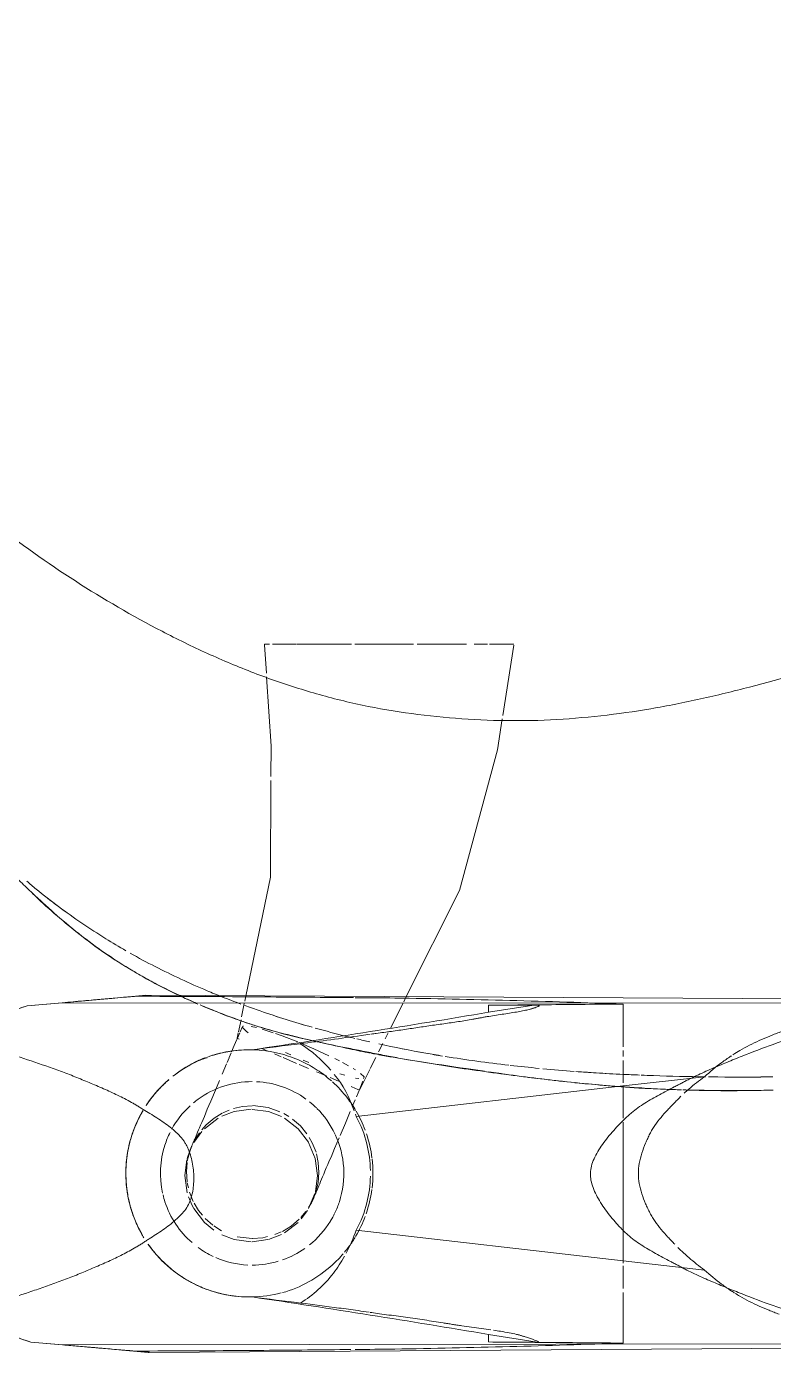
# Model space of a CAD drawing. Header units: inches. Extents: x -326 to 986, y -79 to 1436.
# Drawn here: x -26.35 to -19.02, y 30.99 to 44 of the extents above; entities that cross this region are included whole.
import ezdxf

# ---------------------------------------------------------------- set-up
doc = ezdxf.new("R2010")
doc.units = ezdxf.units.IN
doc.header["$LTSCALE"] = 48
doc.header["$MEASUREMENT"] = 0
doc.layers.add('I-FURN', color=47, linetype='Continuous', lineweight=9)

# ---------------------------------------------------------------- blocks, each defined once
blk = doc.blocks.new('Allsteel Seating 19 Work Chair - Allsteel Seating 19 Work Chair-V30-Level XX  POWER _ SIGNAL NEW')
at = {"layer": 'I-FURN'}
for p, q in [((-12.905, 3.702), (-12.932, 3.388)), ((-9.576, 3.392), (-9.606, 3.738)), ((-12.932, 3.388), (-12.921, -4.203)), ((-9.576, 3.392), (-9.581, -4.21)), ((-13.007, 2.542), (-12.963, -3.973)), ((-9.54, -4), (-9.501, 2.576)), ((-11.544, 2.13), (-11.591, 2.106)), ((-11.479, 2.156), (-11.541, 2.131)), ((-11.433, 2.147), (-11.527, 2.11)), ((-11.271, 2.19), (-11.44, 2.168)), ((-11.342, 2.168), (-11.392, 2.156)), ((-11.233, 2.176), (-11.334, 2.17)), ((-11.117, 2.171), (-11.271, 2.19)), ((-11.143, 2.169), (-11.233, 2.176)), ((-11.018, 2.139), (-11.103, 2.168)), ((-10.956, 2.112), (-10.948, 2.109)), ((-10.948, 2.109), (-10.937, 2.104)), ((-10.839, 2.025), (-10.946, 2.103)), ((-10.851, 2.048), (-10.937, 2.102)), ((-11.692, 1.993), (-11.759, 1.917)), ((-10.709, 1.865), (-10.812, 2)), ((-10.777, 2.037), (-10.75, 2.025)), ((-11.854, 1.828), (-11.899, 1.708)), ((-11.765, 1.908), (-11.813, 1.832)), ((-10.433, 1.891), (-10.339, 1.851)), ((-10.278, 1.825), (-10.177, 1.783)), ((-11.899, 1.708), (-11.921, 1.54)), ((-10.631, 1.757), (-10.656, 1.818)), ((-10.164, 1.777), (-10.117, 1.757)), ((-10.114, 1.756), (-10.069, 1.737)), ((-11.872, 1.677), (-11.889, 1.531)), ((-9.934, 1.657), (-9.925, 1.678)), ((-9.925, 1.678), (-9.934, 1.657)), ((-9.925, 1.678), (-9.872, 1.667)), ((-9.87, 1.569), (-9.854, 1.59)), ((-9.863, 1.665), (-9.743, 1.64)), ((-9.863, 1.65), (-9.809, 1.627)), ((-9.854, 1.59), (-9.82, 1.625)), ((-9.82, 1.625), (-9.802, 1.619)), ((-9.714, 1.634), (-9.585, 1.608)), ((-9.562, 1.603), (-9.511, 1.592)), ((-9.511, 1.592), (-8.344, 1.352)), ((-11.921, 1.531), (-11.9, 1.376)), ((-10.644, 1.372), (-10.622, 1.531)), ((-9.808, 1.541), (-9.82, 1.489)), ((-11.899, 1.372), (-11.85, 1.244)), ((-11.85, 1.308), (-11.825, 1.246)), ((-10.693, 1.244), (-10.644, 1.372)), ((-10.108, 1.246), (-10.079, 1.313)), ((-10.079, 1.313), (-10.108, 1.246)), ((-10.052, 1.378), (-10.03, 1.429)), ((-10.03, 1.429), (-10.052, 1.378)), ((-9.878, 1.302), (-9.902, 1.236)), ((-8.344, 1.352), (-7.396, 1.347)), ((-11.834, 1.215), (-11.731, 1.08)), ((-11.82, 1.233), (-11.768, 1.149)), ((-10.812, 1.08), (-10.709, 1.215)), ((-10.692, 1.172), (-10.662, 1.22)), ((-10.172, 1.095), (-10.115, 1.228)), ((-10.115, 1.228), (-10.172, 1.095)), ((-10.087, 1.152), (-10.063, 1.205)), ((-9.902, 1.236), (-9.961, 1.083)), ((-11.767, 1.147), (-11.701, 1.069)), ((-11.697, 1.049), (-11.613, 0.987)), ((-11.683, 1.054), (-11.625, 1.003)), ((-10.945, 0.978), (-10.812, 1.08)), ((-10.221, 0.977), (-10.182, 1.07)), ((-10.182, 1.07), (-10.221, 0.977)), ((-11.596, 0.977), (-11.449, 0.915)), ((-11.585, 0.978), (-11.539, 0.949)), ((-11.539, 0.949), (-11.493, 0.928)), ((-11.492, 0.928), (-11.493, 0.928)), ((-11.492, 0.927), (-11.491, 0.927)), ((-11.491, 0.927), (-11.49, 0.927)), ((-11.491, 0.927), (-11.491, 0.927)), ((-11.49, 0.927), (-11.49, 0.926)), ((-11.49, 0.927), (-11.49, 0.927)), ((-11.49, 0.927), (-11.49, 0.927)), ((-11.49, 0.926), (-11.489, 0.926)), ((-11.489, 0.926), (-11.489, 0.926)), ((-10.162, 0.973), (-10.139, 1.03)), ((-11.439, 0.908), (-11.344, 0.884)), ((-11.331, 0.859), (-11.308, 0.85)), ((-11.308, 0.85), (-11.284, 0.839)), ((-10.298, 0.797), (-10.275, 0.851)), ((-10.275, 0.851), (-10.298, 0.797)), ((-10.275, 0.851), (-10.255, 0.898)), ((-10.255, 0.898), (-10.275, 0.851)), ((-10.879, 0.668), (-10.757, 0.616)), ((-10.346, 0.684), (-10.311, 0.766)), ((-10.311, 0.766), (-10.346, 0.684)), ((-10.288, 0.622), (-10.274, 0.669)), ((-10.124, 0.719), (-10.147, 0.673)), ((-10.757, 0.616), (-10.643, 0.568)), ((-10.588, 0.545), (-10.53, 0.521)), ((-10.417, 0.516), (-10.399, 0.559)), ((-10.399, 0.559), (-10.417, 0.516)), ((-10.221, 0.539), (-10.234, 0.517)), ((-10.162, 0.645), (-10.194, 0.585)), ((-12.107, -2.109), (-11.808, 0.509)), ((-10.692, 0.509), (-10.393, -2.109)), ((-10.433, 0.478), (-10.424, 0.499)), ((-10.424, 0.499), (-10.433, 0.478)), ((-10.433, 0.478), (-10.23, 0.377)), ((-10.424, 0.499), (-10.417, 0.516)), ((-10.417, 0.516), (-10.424, 0.499)), ((-10.321, 0.484), (-10.316, 0.516)), ((-10.304, 0.431), (-10.321, 0.438)), ((-10.269, 0.466), (-10.304, 0.431)), ((-10.223, 0.373), (-10.112, 0.317)), ((-10.058, 0.29), (-9.976, 0.249)), ((-9.932, 0.227), (-9.872, 0.196)), ((-9.828, 0.174), (-9.578, 0.049)), ((-9.567, 0.043), (-9.523, 0.021)), ((-12.904, -0.79), (-12.905, -1.265)), ((-12.83, -0.79), (-12.905, -1.265)), ((-12.83, -0.79), (-12.904, -0.79)), ((-9.601, -0.79), (-9.67, -0.79)), ((-9.6, -1.235), (-9.67, -0.79)), ((-9.6, -1.235), (-9.601, -0.79)), ((-6.758, -0.929), (-6.069, -1.037)), ((-12.915, -2.109), (-12.418, -2.109)), ((-12.38, -2.109), (-12.157, -2.109)), ((-12.198, -2.908), (-12.107, -2.109)), ((-12.13, -2.109), (-10.747, -2.109)), ((-10.708, -2.109), (-10.389, -2.109)), ((-10.393, -2.109), (-10.302, -2.908)), ((-10.361, -2.109), (-10.142, -2.109)), ((-10.104, -2.109), (-10.044, -2.109)), ((-10.008, -2.109), (-9.589, -2.109))]:
    blk.add_line(p, q, dxfattribs=at)
at = {"layer": 'I-FURN', "flags": 128}
for points in [[(-12.905, 3.702), (-12.949, 3.199), (-12.993, 2.696)], [(-9.513, 2.676), (-9.56, 3.207), (-9.606, 3.738)], [(-11.596, 2.103), (-11.731, 2), (-11.808, 1.906)], [(-11.544, 2.099), (-11.614, 2.058), (-11.661, 2.019)], [(-10.986, 2.125), (-11.034, 2.143), (-11.132, 2.168)], [(-11.018, 2.139), (-11.018, 2.138), (-11.017, 2.138), (-11.016, 2.138), (-11.016, 2.138), (-11.015, 2.137), (-11.015, 2.137), (-11.014, 2.137), (-11.014, 2.137), (-11.013, 2.136), (-11.013, 2.136), (-11.012, 2.136), (-11.011, 2.136), (-11.011, 2.136), (-11.01, 2.135), (-11.01, 2.135), (-11.009, 2.135), (-11.009, 2.135), (-11.008, 2.134), (-11.007, 2.134), (-11.007, 2.134), (-11.006, 2.134), (-11.006, 2.133), (-11.005, 2.133), (-11.005, 2.133), (-11.004, 2.133), (-11.004, 2.132), (-11.003, 2.132)], [(-11.003, 2.132), (-11.002, 2.132), (-11.002, 2.132)], [(-11.002, 2.132), (-11.001, 2.131), (-11.001, 2.131), (-11, 2.131), (-11, 2.131), (-10.999, 2.131), (-10.998, 2.13)], [(-10.998, 2.13), (-10.998, 2.13), (-10.997, 2.13), (-10.997, 2.13), (-10.996, 2.129), (-10.996, 2.129), (-10.995, 2.129), (-10.995, 2.129)], [(-10.995, 2.129), (-10.994, 2.128), (-10.993, 2.128), (-10.993, 2.128), (-10.992, 2.128), (-10.992, 2.127)], [(-10.992, 2.127), (-10.991, 2.127), (-10.991, 2.127), (-10.99, 2.127), (-10.989, 2.126), (-10.989, 2.126), (-10.988, 2.126), (-10.988, 2.126), (-10.987, 2.126)], [(-10.987, 2.126), (-10.987, 2.125), (-10.986, 2.125), (-10.986, 2.125), (-10.985, 2.125), (-10.985, 2.124), (-10.984, 2.124), (-10.984, 2.124), (-10.983, 2.124), (-10.983, 2.124), (-10.983, 2.124), (-10.983, 2.124)], [(-10.983, 2.124), (-10.983, 2.124), (-10.983, 2.124), (-10.983, 2.124), (-10.984, 2.124), (-10.984, 2.124), (-10.985, 2.125), (-10.986, 2.125), (-10.986, 2.125), (-10.986, 2.125), (-10.986, 2.125), (-10.985, 2.125), (-10.984, 2.124), (-10.982, 2.123), (-10.979, 2.122), (-10.975, 2.12), (-10.97, 2.118)], [(-10.97, 2.118), (-10.964, 2.116), (-10.956, 2.112)], [(-10.937, 2.104), (-10.926, 2.1), (-10.913, 2.094), (-10.898, 2.088), (-10.882, 2.081), (-10.865, 2.074), (-10.845, 2.066), (-10.824, 2.057), (-10.802, 2.047), (-10.777, 2.037)], [(-10.661, 1.826), (-10.709, 1.905), (-10.774, 1.982), (-10.823, 2.024)], [(-10.75, 2.025), (-10.722, 2.013), (-10.691, 2), (-10.657, 1.986), (-10.621, 1.971), (-10.583, 1.955)], [(-10.583, 1.955), (-10.543, 1.938), (-10.433, 1.891)], [(-10.621, 1.54), (-10.644, 1.708), (-10.689, 1.828)], [(-10.587, 1.531), (-10.594, 1.626), (-10.615, 1.714)], [(-10.058, 1.732), (-9.995, 1.706), (-9.872, 1.653)], [(-11.89, 1.526), (-11.882, 1.426), (-11.871, 1.379)], [(-10.647, 1.26), (-10.604, 1.375), (-10.586, 1.525)], [(-9.836, 1.432), (-9.854, 1.374), (-9.87, 1.326)], [(-7.357, 1.346), (-7.06, 1.345), (-6.379, 1.389)], [(-6.344, 1.391), (-6.066, 1.409), (-6.059, 1.409)], [(-10.861, 0.994), (-10.784, 1.058), (-10.717, 1.134)], [(-9.967, 1.07), (-10.027, 0.927), (-10.096, 0.777)], [(-11.525, 0.941), (-11.524, 0.941), (-11.524, 0.941), (-11.523, 0.941), (-11.522, 0.94), (-11.522, 0.94), (-11.521, 0.94), (-11.521, 0.94), (-11.52, 0.939), (-11.52, 0.939), (-11.519, 0.939), (-11.519, 0.939), (-11.518, 0.939), (-11.517, 0.938), (-11.517, 0.938), (-11.516, 0.938), (-11.516, 0.938), (-11.515, 0.937), (-11.515, 0.937), (-11.514, 0.937), (-11.513, 0.937), (-11.513, 0.936), (-11.512, 0.936)], [(-11.512, 0.936), (-11.512, 0.936), (-11.511, 0.936), (-11.511, 0.935), (-11.51, 0.935), (-11.51, 0.935), (-11.509, 0.935), (-11.508, 0.934), (-11.508, 0.934), (-11.507, 0.934), (-11.507, 0.934), (-11.506, 0.934), (-11.506, 0.933), (-11.505, 0.933), (-11.505, 0.933), (-11.504, 0.933), (-11.503, 0.932), (-11.503, 0.932), (-11.502, 0.932), (-11.502, 0.932), (-11.501, 0.931), (-11.501, 0.931)], [(-11.501, 0.931), (-11.5, 0.931), (-11.499, 0.931), (-11.499, 0.93), (-11.498, 0.93), (-11.498, 0.93)], [(-11.498, 0.93), (-11.497, 0.93), (-11.497, 0.929), (-11.496, 0.929), (-11.496, 0.929), (-11.495, 0.929), (-11.494, 0.929), (-11.494, 0.928), (-11.493, 0.928), (-11.493, 0.928), (-11.492, 0.928), (-11.492, 0.927)], [(-11.493, 0.928), (-11.493, 0.928), (-11.493, 0.928), (-11.492, 0.927), (-11.49, 0.927), (-11.488, 0.926), (-11.485, 0.925), (-11.481, 0.923), (-11.476, 0.921)], [(-11.489, 0.926), (-11.49, 0.927), (-11.49, 0.927), (-11.49, 0.927), (-11.491, 0.927), (-11.492, 0.927), (-11.492, 0.928)], [(-11.476, 0.921), (-11.47, 0.918), (-11.463, 0.915)], [(-11.463, 0.915), (-11.454, 0.912), (-11.444, 0.907)], [(-11.431, 0.91), (-11.271, 0.89), (-11.103, 0.912), (-10.946, 0.977)], [(-11.043, 0.904), (-10.949, 0.942), (-10.898, 0.972)], [(-11.444, 0.907), (-11.433, 0.902), (-11.42, 0.897), (-11.405, 0.891)], [(-11.405, 0.891), (-11.389, 0.884), (-11.371, 0.876), (-11.352, 0.868), (-11.331, 0.859)], [(-11.344, 0.884), (-11.243, 0.875), (-11.142, 0.882), (-11.06, 0.9)], [(-11.284, 0.839), (-11.257, 0.828), (-11.228, 0.816), (-11.197, 0.803), (-11.164, 0.789), (-11.128, 0.774), (-11.09, 0.757)], [(-11.09, 0.757), (-11.05, 0.74), (-11.007, 0.722), (-10.901, 0.677)], [(-10.5, 0.508), (-10.42, 0.474), (-10.346, 0.443)], [(-9.523, 0.021), (-8.477, -0.504), (-7.094, -0.876), (-6.792, -0.923)]]:
    blk.add_lwpolyline(points, dxfattribs=at)
at = {"layer": 'I-FURN'}
for start, end in [(108, 139.0242), (103.5978, 108), (72, 102.3774), (63.476, 72), (42.6283, 61.2537), (36.1431, 39.6831), (144, 154.854), (0, 36), (156.6078, 177.2686), (180, 196.5699), (324.1155, 357.3482), (199.4325, 214.9565), (218.6924, 238.6108), (315.4524, 321.3076), (295.4183, 315.0331), (238.8761, 244.11), (244.5817, 252), (252, 295.0594)]:
    blk.add_arc((-11.25, 1.531), 0.9, start, end, dxfattribs=at)
for centre, start_param, end_param in [((58.691, -6.211), 3.023036, 3.030322), ((-81.191, -6.211), 0.11131, 0.118557)]:
    blk.add_ellipse(centre, major_axis=(71.656, 0), ratio=0.913545, start_param=start_param, end_param=end_param, dxfattribs=at)
for points, knots in [([(-9.54, 2.171), (-9.496, 2.265), (-9.427, 2.407), (-9.326, 2.594), (-9.217, 2.784), (-9.07, 3.012), (-8.876, 3.266), (-8.703, 3.468), (-8.558, 3.626), (-8.448, 3.745), (-8.334, 3.861), (-8.176, 4.01), (-7.97, 4.187), (-7.756, 4.355), (-7.582, 4.486), (-7.407, 4.615), (-7.183, 4.771), (-6.907, 4.945), (-6.624, 5.109), (-6.415, 5.224), (-6.301, 5.285), (-6.282, 5.295)], [-0.3818207, -0.3818207, -0.3818207, -0.3818207, -0.3676471, -0.3602941, -0.3529412, -0.3382353, -0.3235294, -0.3088235, -0.3014706, -0.2941176, -0.2867647, -0.2794118, -0.2647059, -0.25, -0.2426471, -0.2352941, -0.2205882, -0.2058824, -0.1911765, -0.1764706, -0.1736453, -0.1736453, -0.1736453, -0.1736453]), ([(3.733, 5.303), (3.905, 5.148), (4.305, 4.754), (4.884, 4.075), (5.454, 3.27), (5.865, 2.563), (6.154, 1.973), (6.345, 1.519), (6.506, 1.05), (6.681, 0.413), (6.802, -0.403), (6.821, -1.232), (6.766, -1.891), (6.696, -2.384), (6.6, -2.87), (6.482, -3.352), (6.35, -3.83), (6.151, -4.462), (5.862, -5.241), (5.513, -5.996), (5.241, -6.51), (5.075, -6.798), (4.945, -7.01), (4.809, -7.218), (4.622, -7.492), (4.422, -7.755), (4.203, -8.004), (3.974, -8.246), (3.549, -8.64), (2.866, -9.119), (1.658, -9.683), (0.332, -9.917), (-0.995, -9.8), (-1.961, -9.542), (-2.866, -9.119), (-3.548, -8.641), (-3.973, -8.246), (-4.202, -8.005), (-4.421, -7.756), (-4.622, -7.492), (-4.81, -7.217), (-4.991, -6.939), (-5.203, -6.581), (-5.515, -5.993), (-6.002, -4.936), (-6.364, -3.836), (-6.6, -2.869), (-6.697, -2.383), (-6.766, -1.891), (-6.821, -1.232), (-6.802, -0.402), (-6.68, 0.415), (-6.507, 1.049), (-6.346, 1.515), (-6.154, 1.972), (-5.864, 2.566), (-5.452, 3.273), (-4.882, 4.078), (-4.304, 4.753), (-3.907, 5.147), (-3.737, 5.301)], [-0.9477422, -0.9477422, -0.9477422, -0.9477422, -0.9318182, -0.9090909, -0.8863636, -0.8636364, -0.8522727, -0.8409091, -0.8295455, -0.8181818, -0.7954545, -0.7727273, -0.7613636, -0.75, -0.7386364, -0.7272727, -0.7159091, -0.7045455, -0.6818182, -0.6590909, -0.6477273, -0.6420455, -0.6363636, -0.6306818, -0.625, -0.6136364, -0.6079545, -0.6022727, -0.5909091, -0.5681818, -0.5454545, -0.5, -0.4772727, -0.4545455, -0.4318182, -0.4090909, -0.3977273, -0.3920455, -0.3863636, -0.375, -0.3693182, -0.3636364, -0.3522727, -0.3409091, -0.3181818, -0.2727273, -0.2613636, -0.25, -0.2386364, -0.2272727, -0.2045455, -0.1818182, -0.1704545, -0.1590909, -0.1477273, -0.1363636, -0.1136364, -0.0909091, -0.0681818, -0.0523582, -0.0523582, -0.0523582, -0.0523582]), ([(-9.949, 4.352), (-10.002, 4.156), (-10.09, 3.867), (-10.204, 3.53), (-10.265, 3.364), (-10.302, 3.27), (-10.331, 3.199), (-10.36, 3.129), (-10.399, 3.036), (-10.45, 2.919), (-10.505, 2.805), (-10.547, 2.727), (-10.572, 2.683), (-10.592, 2.651), (-10.612, 2.619), (-10.639, 2.574), (-10.688, 2.494), (-10.761, 2.379), (-10.842, 2.277), (-10.905, 2.221), (-10.942, 2.194), (-10.971, 2.177), (-11.002, 2.162), (-11.045, 2.144), (-11.104, 2.126), (-11.178, 2.111), (-11.281, 2.101), (-11.384, 2.105), (-11.466, 2.122), (-11.51, 2.136), (-11.552, 2.153), (-11.6, 2.181), (-11.674, 2.241), (-11.741, 2.32), (-11.805, 2.408), (-11.85, 2.475), (-11.886, 2.532), (-11.914, 2.576), (-11.932, 2.602), (-11.945, 2.623), (-11.959, 2.644), (-11.982, 2.682), (-12.025, 2.758), (-12.082, 2.872), (-12.134, 2.988), (-12.174, 3.082), (-12.204, 3.151), (-12.233, 3.221), (-12.271, 3.315), (-12.316, 3.433), (-12.367, 3.576), (-12.432, 3.767), (-12.511, 4.008), (-12.567, 4.202), (-12.594, 4.299)], [-1, -1, -1, -1, -0.888889, -0.833333, -0.805556, -0.791667, -0.777778, -0.763889, -0.75, -0.722222, -0.694444, -0.680556, -0.673611, -0.666667, -0.659722, -0.652778, -0.638889, -0.611111, -0.583333, -0.569444, -0.5625, -0.555556, -0.548611, -0.541667, -0.527778, -0.513889, -0.5, -0.472222, -0.458333, -0.451389, -0.444444, -0.430556, -0.416667, -0.388889, -0.375, -0.361111, -0.347222, -0.340278, -0.333333, -0.329861, -0.326389, -0.319444, -0.305556, -0.277778, -0.25, -0.236111, -0.222222, -0.208333, -0.194444, -0.166667, -0.138889, -0.111111, -0.055556, 0, 0, 0, 0]), ([(-8.384, 3.742), (-8.41, 3.712), (-8.495, 3.611), (-8.635, 3.432), (-8.797, 3.203), (-8.941, 2.982), (-9.028, 2.837), (-9.066, 2.77)], [0.32568684, 0.32568684, 0.32568684, 0.32568684, 0.33, 0.34, 0.35, 0.36, 0.36827345, 0.36827345, 0.36827345, 0.36827345]), ([(-8.948, 2.968), (-8.899, 3.047), (-8.797, 3.203), (-8.635, 3.433), (-8.495, 3.611), (-8.41, 3.712), (-8.384, 3.742)], [0.64, 0.64, 0.64, 0.64, 0.65, 0.66, 0.67, 0.67430863, 0.67430863, 0.67430863, 0.67430863]), ([(-13.006, 2.542), (-13.006, 2.543), (-13.006, 2.543), (-13.006, 2.545), (-13.006, 2.551), (-13.005, 2.564), (-13.003, 2.586), (-13, 2.613), (-12.998, 2.643), (-12.995, 2.677), (-12.992, 2.705), (-12.99, 2.725), (-12.989, 2.736), (-12.989, 2.745), (-12.988, 2.753), (-12.987, 2.765), (-12.985, 2.786), (-12.981, 2.832), (-12.975, 2.903), (-12.968, 2.977), (-12.963, 3.035), (-12.96, 3.076), (-12.956, 3.116), (-12.952, 3.169), (-12.944, 3.26), (-12.937, 3.337), (-12.932, 3.388)], [0.25, 0.25, 0.25, 0.25, 0.2578125, 0.265625, 0.28125, 0.3125, 0.34375, 0.375, 0.40625, 0.4375, 0.46875, 0.484375, 0.4921875, 0.5, 0.5078125, 0.515625, 0.53125, 0.5625, 0.625, 0.6875, 0.71875, 0.75, 0.78125, 0.8125, 0.875, 1, 1, 1, 1]), ([(-9.513, 2.676), (-9.511, 2.65), (-9.507, 2.609), (-9.505, 2.581), (-9.504, 2.574), (-9.504, 2.575), (-9.505, 2.579), (-9.505, 2.585), (-9.506, 2.591), (-9.506, 2.596), (-9.507, 2.601), (-9.507, 2.606), (-9.508, 2.614), (-9.509, 2.631), (-9.512, 2.663), (-9.516, 2.71), (-9.522, 2.782), (-9.529, 2.86), (-9.535, 2.927), (-9.538, 2.962), (-9.54, 2.988), (-9.543, 3.012), (-9.545, 3.045), (-9.551, 3.104), (-9.558, 3.187), (-9.567, 3.289), (-9.573, 3.357), (-9.576, 3.392)], [-1, -1, -1, -1, -0.916667, -0.833333, -0.791667, -0.75, -0.729167, -0.708333, -0.6875, -0.677083, -0.666667, -0.65625, -0.645833, -0.625, -0.583333, -0.541667, -0.5, -0.416667, -0.375, -0.354167, -0.333333, -0.3125, -0.291667, -0.25, -0.166667, -0.083333, 0, 0, 0, 0]), ([(-10.632, 2.601), (-10.661, 2.619), (-10.723, 2.651), (-10.823, 2.694), (-10.928, 2.728), (-11.041, 2.755), (-11.167, 2.77), (-11.306, 2.771), (-11.442, 2.758), (-11.572, 2.729), (-11.703, 2.685), (-11.793, 2.643), (-11.838, 2.618), (-11.844, 2.615)], [0.3345797, 0.3345797, 0.3345797, 0.3345797, 0.3611111, 0.3888889, 0.4166667, 0.4444444, 0.4791667, 0.5138889, 0.5486111, 0.5833333, 0.6180556, 0.6527778, 0.6582927, 0.6582927, 0.6582927, 0.6582927]), ([(-11.839, 2.618), (-11.823, 2.627), (-11.774, 2.652), (-11.688, 2.69), (-11.581, 2.726), (-11.51, 2.743), (-11.474, 2.75)], [0.34730846, 0.34730846, 0.34730846, 0.34730846, 0.36111111, 0.38888889, 0.41666667, 0.44444444, 0.44444444, 0.44444444, 0.44444444]), ([(-11.821, 2.628), (-11.777, 2.651), (-11.68, 2.696), (-11.578, 2.727), (-11.523, 2.74)], [-0.65405996, -0.65405996, -0.65405996, -0.65405996, -0.61538462, -0.57123335, -0.57123335, -0.57123335, -0.57123335]), ([(-11.467, 2.751), (-11.424, 2.759), (-11.334, 2.77), (-11.193, 2.771), (-11.092, 2.761), (-11.04, 2.752), (-11.033, 2.751)], [0.4460388, 0.4460388, 0.4460388, 0.4460388, 0.4791667, 0.5138889, 0.5486111, 0.5539717, 0.5539717, 0.5539717, 0.5539717]), ([(-11.027, 2.75), (-10.99, 2.743), (-10.91, 2.724), (-10.785, 2.68), (-10.691, 2.635), (-10.642, 2.607), (-10.632, 2.601)], [0.5555556, 0.5555556, 0.5555556, 0.5555556, 0.5833333, 0.6180556, 0.6527778, 0.6612845, 0.6612845, 0.6612845, 0.6612845]), ([(-12.993, 2.696), (-12.995, 2.668), (-13, 2.62), (-13.003, 2.579), (-13.005, 2.557), (-13.006, 2.546), (-13.006, 2.543), (-13.006, 2.542), (-13.006, 2.542)], [0, 0, 0, 0, 0.0625, 0.125, 0.15625, 0.1875, 0.21875, 0.224713, 0.224713, 0.224713, 0.224713]), ([(-12.978, 0.564), (-12.981, 0.847), (-12.988, 1.559), (-12.992, 2.269), (-12.993, 2.696)], [0.1680515, 0.1680515, 0.1680515, 0.1680515, 0.5, 1, 1, 1, 1]), ([(-9.526, 0.537), (-9.524, 0.826), (-9.518, 1.54), (-9.514, 2.253), (-9.513, 2.676)], [-0.8410666, -0.8410666, -0.8410666, -0.8410666, -0.5, 0, 0, 0, 0]), ([(-9.09, 2.728), (-9.09, 2.728), (-9.136, 2.647), (-9.267, 2.4), (-9.408, 2.098), (-9.499, 1.876), (-9.518, 1.827)], [0.36999544, 0.36999544, 0.36999544, 0.36999544, 0.37, 0.38, 0.4, 0.40567801, 0.40567801, 0.40567801, 0.40567801]), ([(-9.458, 1.974), (-9.386, 2.146), (-9.267, 2.4), (-9.136, 2.647), (-9.09, 2.728)], [0.6, 0.6, 0.6, 0.6, 0.62, 0.62999831, 0.62999831, 0.62999831, 0.62999831]), ([(-13.006, 2.542), (-13.006, 2.541), (-13.006, 2.541), (-13.006, 2.542), (-13.006, 2.542), (-13.006, 2.542)], [0.22573167, 0.22573167, 0.22573167, 0.22573167, 0.234375, 0.2421875, 0.25, 0.25, 0.25, 0.25]), ([(-12.198, 2.314), (-12.178, 2.338), (-12.135, 2.388), (-12.082, 2.44), (-12.051, 2.468), (-12.047, 2.472)], [0.22538414, 0.22538414, 0.22538414, 0.22538414, 0.25, 0.27777778, 0.28201823, 0.28201823, 0.28201823, 0.28201823]), ([(-11.945, 2.552), (-11.98, 2.527), (-12.049, 2.472), (-12.132, 2.392), (-12.177, 2.338), (-12.194, 2.318)], [0.68930079, 0.68930079, 0.68930079, 0.68930079, 0.72222222, 0.75694444, 0.77777778, 0.77777778, 0.77777778, 0.77777778]), ([(-12.167, 2.351), (-12.118, 2.407), (-12.046, 2.477), (-11.967, 2.536), (-11.947, 2.55)], [-0.76923077, -0.76923077, -0.76923077, -0.76923077, -0.71153846, -0.69230769, -0.69230769, -0.69230769, -0.69230769]), ([(-12.047, 2.472), (-12.023, 2.492), (-11.99, 2.52), (-11.955, 2.545), (-11.944, 2.552)], [0.28201823, 0.28201823, 0.28201823, 0.28201823, 0.30555556, 0.3152955, 0.3152955, 0.3152955, 0.3152955]), ([(-10.585, 2.572), (-10.572, 2.564), (-10.527, 2.533), (-10.484, 2.499), (-10.455, 2.473)], [0.67566857, 0.67566857, 0.67566857, 0.67566857, 0.6875, 0.717629, 0.717629, 0.717629, 0.717629]), ([(-10.331, 2.349), (-10.345, 2.366), (-10.384, 2.408), (-10.453, 2.474), (-10.524, 2.53), (-10.568, 2.561), (-10.584, 2.571)], [0.23265685, 0.23265685, 0.23265685, 0.23265685, 0.25, 0.27777778, 0.30555556, 0.31966457, 0.31966457, 0.31966457, 0.31966457]), ([(-10.455, 2.473), (-10.45, 2.469), (-10.412, 2.435), (-10.369, 2.392), (-10.335, 2.353), (-10.329, 2.347)], [0.717629, 0.717629, 0.717629, 0.717629, 0.72222222, 0.75694444, 0.76346494, 0.76346494, 0.76346494, 0.76346494]), ([(-9.354, 2.546), (-9.359, 2.536), (-9.411, 2.441), (-9.472, 2.322), (-9.524, 2.21), (-9.534, 2.187)], [-0.6199055, -0.6199055, -0.6199055, -0.6199055, -0.61842105, -0.60526316, -0.60189216, -0.60189216, -0.60189216, -0.60189216]), ([(-12.197, 2.315), (-12.207, 2.303), (-12.27, 2.22), (-12.415, 1.968), (-12.465, 1.714), (-12.462, 1.531)], [0.7787411, 0.7787411, 0.7787411, 0.7787411, 0.7916667, 0.8611111, 1, 1, 1, 1]), ([(-12.402, 1.936), (-12.38, 2.001), (-12.339, 2.098), (-12.268, 2.22), (-12.227, 2.277), (-12.205, 2.304)], [0.1111111, 0.1111111, 0.1111111, 0.1111111, 0.1666667, 0.1944444, 0.2222222, 0.2222222, 0.2222222, 0.2222222]), ([(-12.379, 1.999), (-12.37, 2.024), (-12.335, 2.105), (-12.287, 2.19), (-12.246, 2.249), (-12.241, 2.256)], [-0.87613849, -0.87613849, -0.87613849, -0.87613849, -0.85576923, -0.80769231, -0.80041166, -0.80041166, -0.80041166, -0.80041166]), ([(-10.113, 1.979), (-10.134, 2.034), (-10.173, 2.121), (-10.24, 2.231), (-10.278, 2.284), (-10.297, 2.308)], [0.11986072, 0.11986072, 0.11986072, 0.11986072, 0.16666667, 0.19444444, 0.21877413, 0.21877413, 0.21877413, 0.21877413]), ([(-10.295, 2.305), (-10.284, 2.291), (-10.222, 2.207), (-10.152, 2.096), (-10.122, 1.994), (-10.117, 1.974)], [0.7777778, 0.7777778, 0.7777778, 0.7777778, 0.7916667, 0.8611111, 0.8778142, 0.8778142, 0.8778142, 0.8778142]), ([(-10.275, 2.279), (-10.234, 2.224), (-10.181, 2.133), (-10.132, 2.036), (-10.117, 2)], [-0.20667742, -0.20667742, -0.20667742, -0.20667742, -0.15384615, -0.12397682, -0.12397682, -0.12397682, -0.12397682]), ([(-9.578, 2.085), (-9.567, 2.11), (-9.554, 2.139), (-9.541, 2.167), (-9.54, 2.171)], [-0.38607806, -0.38607806, -0.38607806, -0.38607806, -0.382352941, -0.381820741, -0.381820741, -0.381820741, -0.381820741]), ([(-9.96, 0.889), (-9.958, 0.9), (-9.932, 1.016), (-9.88, 1.239), (-9.786, 1.555), (-9.691, 1.814), (-9.628, 1.968), (-9.606, 2.021)], [-0.44264174, -0.44264174, -0.44264174, -0.44264174, -0.44117647, -0.42647059, -0.41176471, -0.39705882, -0.38925608, -0.38925608, -0.38925608, -0.38925608]), ([(-9.598, 2.042), (-9.606, 2.024), (-9.652, 1.915), (-9.708, 1.775), (-9.751, 1.651), (-9.762, 1.619)], [-0.59478655, -0.59478655, -0.59478655, -0.59478655, -0.59210526, -0.57894737, -0.57445402, -0.57445402, -0.57445402, -0.57445402]), ([(-10.088, 1.904), (-10.08, 1.878), (-10.048, 1.757), (-10.036, 1.632), (-10.038, 1.531)], [-0.09781535, -0.09781535, -0.09781535, -0.09781535, -0.07692308, 0, 0, 0, 0]), ([(-9.817, 0.942), (-9.768, 1.114), (-9.699, 1.335), (-9.622, 1.553), (-9.604, 1.603)], [0.56092798, 0.56092798, 0.56092798, 0.56092798, 0.58, 0.58573331, 0.58573331, 0.58573331, 0.58573331]), ([(-9.604, 1.603), (-9.622, 1.553), (-9.699, 1.335), (-9.768, 1.113), (-9.817, 0.942)], [0.41426236, 0.41426236, 0.41426236, 0.41426236, 0.42, 0.43906704, 0.43906704, 0.43906704, 0.43906704]), ([(-10.038, 1.531), (-10.041, 1.409), (-10.071, 1.232), (-10.165, 1.007), (-10.25, 0.867), (-10.315, 0.785), (-10.344, 0.753)], [-1, -1, -1, -1, -0.9038462, -0.8557692, -0.8076923, -0.7725965, -0.7725965, -0.7725965, -0.7725965]), ([(-9.782, 1.557), (-9.796, 1.517), (-9.838, 1.382), (-9.878, 1.233), (-9.904, 1.125), (-9.907, 1.113)], [-0.57154667, -0.57154667, -0.57154667, -0.57154667, -0.56578947, -0.55263158, -0.55096982, -0.55096982, -0.55096982, -0.55096982]), ([(-6.059, 1.405), (-6.059, 1.416), (-6.059, 1.404), (-6.059, 1.364), (-6.059, 1.359)], [-1, -1, -1, -1, -0.8970588, -0.8823529, -0.8823529, -0.8823529, -0.8823529]), ([(-6.059, 1.33), (-6.059, 1.301), (-6.059, 1.234), (-6.059, 1.144), (-6.059, 1.1)], [-0.8587061, -0.8587061, -0.8587061, -0.8587061, -0.7941176, -0.7424767, -0.7424767, -0.7424767, -0.7424767]), ([(-12.038, 0.637), (-12.077, 0.67), (-12.183, 0.772), (-12.319, 0.969), (-12.399, 1.143), (-12.419, 1.232)], [-0.27146, -0.27146, -0.27146, -0.27146, -0.2307692, -0.1538462, -0.0805979, -0.0805979, -0.0805979, -0.0805979]), ([(-12.612, 0.384), (-12.607, 0.42), (-12.593, 0.518), (-12.562, 0.742), (-12.537, 0.931), (-12.522, 1.057)], [0.7765978, 0.7765978, 0.7765978, 0.7765978, 0.8125, 0.875, 1, 1, 1, 1]), ([(-12.063, 0.624), (-12.122, 0.657), (-12.305, 0.778), (-12.445, 0.932), (-12.522, 1.057)], [0.2847642, 0.2847642, 0.2847642, 0.2847642, 0.5, 1, 1, 1, 1]), ([(-9.978, 1.06), (-9.953, 0.859), (-9.922, 0.63), (-9.89, 0.402), (-9.886, 0.372)], [0, 0, 0, 0, 0.2, 0.2299368, 0.2299368, 0.2299368, 0.2299368]), ([(-6.059, 1.091), (-6.059, 1.05), (-6.059, 0.909), (-6.059, 0.72), (-6.059, 0.575), (-6.059, 0.555)], [-0.7391218, -0.7391218, -0.7391218, -0.7391218, -0.6911765, -0.5882353, -0.5714369, -0.5714369, -0.5714369, -0.5714369]), ([(-10.081, 0.291), (-10.071, 0.343), (-10.05, 0.447), (-10.011, 0.646), (-9.981, 0.794), (-9.96, 0.889)], [-0.47058824, -0.47058824, -0.47058824, -0.47058824, -0.46323529, -0.45588235, -0.44264174, -0.44264174, -0.44264174, -0.44264174]), ([(-9.956, 0.908), (-9.959, 0.893), (-9.984, 0.781), (-10.024, 0.602), (-10.057, 0.44), (-10.07, 0.373)], [-0.54160731, -0.54160731, -0.54160731, -0.54160731, -0.53947368, -0.52631579, -0.51706026, -0.51706026, -0.51706026, -0.51706026]), ([(-10.352, 0.743), (-10.401, 0.69), (-10.49, 0.607), (-10.59, 0.539), (-10.632, 0.515)], [-0.76923077, -0.76923077, -0.76923077, -0.76923077, -0.71153846, -0.67277839, -0.67277839, -0.67277839, -0.67277839]), ([(-11.878, 0.521), (-11.896, 0.531), (-11.945, 0.563), (-11.993, 0.598), (-12.022, 0.623)], [-0.3241391, -0.3241391, -0.3241391, -0.3241391, -0.30769231, -0.27714548, -0.27714548, -0.27714548, -0.27714548]), ([(-6.059, 0.522), (-6.059, 0.409), (-6.059, 0.215), (-6.059, 0.022), (-6.059, -0.052)], [-0.5624749, -0.5624749, -0.5624749, -0.5624749, -0.4705882, -0.4117647, -0.4117647, -0.4117647, -0.4117647]), ([(-11.808, 0.509), (-11.722, 0.463), (-11.553, 0.398), (-11.366, 0.372), (-11.277, 0.37)], [-1, -1, -1, -1, -0.75, -0.5227002, -0.5227002, -0.5227002, -0.5227002]), ([(-11.223, 0.37), (-11.134, 0.372), (-10.948, 0.398), (-10.778, 0.463), (-10.692, 0.509)], [-0.477176, -0.477176, -0.477176, -0.477176, -0.25, 0, 0, 0, 0]), ([(-12.785, -0.81), (-12.78, -0.781), (-12.772, -0.718), (-12.759, -0.622), (-12.748, -0.541), (-12.74, -0.487), (-12.735, -0.456), (-12.731, -0.434), (-12.727, -0.411), (-12.722, -0.381), (-12.714, -0.329), (-12.702, -0.253), (-12.688, -0.161), (-12.67, -0.037), (-12.649, 0.118), (-12.629, 0.265), (-12.617, 0.35), (-12.614, 0.372)], [0.376854, 0.376854, 0.376854, 0.376854, 0.40625, 0.4375, 0.46875, 0.484375, 0.4921875, 0.5, 0.5078125, 0.515625, 0.53125, 0.5625, 0.59375, 0.625, 0.6875, 0.75, 0.7725229, 0.7725229, 0.7725229, 0.7725229]), ([(-10.402, -2.11), (-10.399, -2.062), (-10.386, -1.905), (-10.361, -1.638), (-10.324, -1.312), (-10.284, -0.991), (-10.241, -0.67), (-10.194, -0.346), (-10.15, -0.077), (-10.112, 0.133), (-10.092, 0.236), (-10.082, 0.286)], [-0.5802399, -0.5802399, -0.5802399, -0.5802399, -0.5735294, -0.5588235, -0.5441176, -0.5294118, -0.5147059, -0.5, -0.4852941, -0.4779412, -0.4708402, -0.4708402, -0.4708402, -0.4708402]), ([(-10.086, 0.288), (-10.104, 0.193), (-10.125, 0.067), (-10.145, -0.059), (-10.15, -0.09)], [-0.51314546, -0.51314546, -0.51314546, -0.51314546, -0.5, -0.4957061, -0.4957061, -0.4957061, -0.4957061]), ([(-9.981, 0.288), (-10.014, 0.134), (-10.055, -0.074), (-10.09, -0.283), (-10.099, -0.338)], [0.46318461, 0.46318461, 0.46318461, 0.46318461, 0.48, 0.48591346, 0.48591346, 0.48591346, 0.48591346]), ([(-9.885, 0.363), (-9.882, 0.346), (-9.873, 0.28), (-9.857, 0.164), (-9.84, 0.04), (-9.825, -0.057), (-9.814, -0.13), (-9.803, -0.203), (-9.789, -0.301), (-9.776, -0.398), (-9.762, -0.494), (-9.75, -0.565), (-9.741, -0.624), (-9.733, -0.664), (-9.729, -0.687), (-9.726, -0.704), (-9.723, -0.721), (-9.718, -0.744), (-9.711, -0.786), (-9.701, -0.847), (-9.69, -0.922), (-9.675, -1.019), (-9.66, -1.108), (-9.647, -1.169), (-9.641, -1.194), (-9.637, -1.207), (-9.635, -1.215), (-9.632, -1.223), (-9.629, -1.234), (-9.624, -1.25), (-9.617, -1.268), (-9.611, -1.282), (-9.605, -1.29), (-9.602, -1.281), (-9.601, -1.254), (-9.6, -1.235)], [0.2331726, 0.2331726, 0.2331726, 0.2331726, 0.25, 0.3, 0.35, 0.375, 0.4, 0.425, 0.45, 0.5, 0.525, 0.55, 0.575, 0.5875, 0.59375, 0.6, 0.60625, 0.6125, 0.625, 0.65, 0.675, 0.7, 0.75, 0.775, 0.7875, 0.79375, 0.8, 0.80625, 0.8125, 0.825, 0.85, 0.875, 0.9, 0.95, 1, 1, 1, 1]), ([(-10.15, -0.09), (-10.175, -0.249), (-10.208, -0.469), (-10.24, -0.691), (-10.249, -0.751)], [-0.4957061, -0.4957061, -0.4957061, -0.4957061, -0.47368421, -0.46546254, -0.46546254, -0.46546254, -0.46546254]), ([(-6.059, -0.088), (-6.059, -0.149), (-6.059, -0.323), (-6.059, -0.481), (-6.059, -0.574)], [-0.4020792, -0.4020792, -0.4020792, -0.4020792, -0.3529412, -0.260709, -0.260709, -0.260709, -0.260709]), ([(-12.905, -1.265), (-12.904, -1.276), (-12.903, -1.287), (-12.896, -1.272), (-12.885, -1.243), (-12.875, -1.212), (-12.864, -1.18), (-12.855, -1.153), (-12.85, -1.137), (-12.846, -1.124), (-12.842, -1.111), (-12.836, -1.091), (-12.827, -1.054), (-12.814, -0.993), (-12.8, -0.915), (-12.792, -0.861), (-12.788, -0.837)], [0, 0, 0, 0, 0.0625, 0.125, 0.15625, 0.1875, 0.21875, 0.234375, 0.2421875, 0.25, 0.2578125, 0.265625, 0.28125, 0.3125, 0.34375, 0.3680737, 0.3680737, 0.3680737, 0.3680737]), ([(-10.283, -0.99), (-10.29, -1.044), (-10.303, -1.137), (-10.315, -1.23), (-10.319, -1.269)], [-0.45464567, -0.45464567, -0.45464567, -0.45464567, -0.44736842, -0.44205029, -0.44205029, -0.44205029, -0.44205029]), ([(-6.059, -1.032), (-6.059, -1.02), (-6.059, -0.986), (-6.059, -0.93), (-6.059, -0.918)], [-0.9411765, -0.9411765, -0.9411765, -0.9411765, -0.8529412, -0.831414, -0.831414, -0.831414, -0.831414]), ([(-10.361, -1.637), (-10.364, -1.67), (-10.376, -1.795), (-10.387, -1.92), (-10.394, -2.012)], [-0.42546567, -0.42546567, -0.42546567, -0.42546567, -0.42105263, -0.40865304, -0.40865304, -0.40865304, -0.40865304]), ([(-10.279, -2.109), (-10.275, -2.021), (-10.266, -1.866), (-10.256, -1.711), (-10.251, -1.645)], [0.45061258, 0.45061258, 0.45061258, 0.45061258, 0.46, 0.46715484, 0.46715484, 0.46715484, 0.46715484]), ([(-12.832, -4.47), (-12.773, -4.262), (-12.675, -3.952), (-12.535, -3.543), (-12.439, -3.29), (-12.357, -3.089), (-12.294, -2.939), (-12.238, -2.815), (-12.196, -2.73), (-12.171, -2.682), (-12.152, -2.647), (-12.133, -2.611), (-12.107, -2.562), (-12.062, -2.477), (-11.995, -2.354), (-11.922, -2.239), (-11.863, -2.166), (-11.828, -2.127), (-11.805, -2.104), (-11.786, -2.086), (-11.766, -2.068), (-11.731, -2.036), (-11.677, -1.99), (-11.608, -1.936), (-11.512, -1.871), (-11.414, -1.82), (-11.317, -1.792), (-11.248, -1.786), (-11.179, -1.797), (-11.084, -1.831), (-10.988, -1.888), (-10.896, -1.96), (-10.829, -2.017), (-10.776, -2.066), (-10.742, -2.1), (-10.723, -2.119), (-10.709, -2.133), (-10.695, -2.148), (-10.677, -2.167), (-10.647, -2.202), (-10.59, -2.276), (-10.518, -2.392), (-10.452, -2.515), (-10.408, -2.6), (-10.383, -2.649), (-10.364, -2.685), (-10.345, -2.721), (-10.321, -2.769), (-10.279, -2.854), (-10.224, -2.978), (-10.161, -3.128), (-10.079, -3.329), (-9.983, -3.582), (-9.843, -3.993), (-9.745, -4.302), (-9.685, -4.51)], [-1, -1, -1, -1, -0.9, -0.85, -0.8, -0.775, -0.75, -0.725, -0.7125, -0.70625, -0.7, -0.69375, -0.6875, -0.675, -0.65, -0.625, -0.6125, -0.60625, -0.6, -0.596875, -0.59375, -0.5875, -0.575, -0.5625, -0.55, -0.525, -0.5125, -0.5, -0.4875, -0.475, -0.45, -0.4375, -0.425, -0.4125, -0.40625, -0.403125, -0.4, -0.396875, -0.39375, -0.3875, -0.375, -0.35, -0.325, -0.3125, -0.30625, -0.3, -0.29375, -0.2875, -0.275, -0.25, -0.225, -0.2, -0.15, -0.1, 0, 0, 0, 0]), ([(-10.431, -2.681), (-10.43, -2.656), (-10.426, -2.523), (-10.418, -2.334), (-10.407, -2.169), (-10.402, -2.11)], [-0.60625665, -0.60625665, -0.60625665, -0.60625665, -0.60294118, -0.58823529, -0.58023989, -0.58023989, -0.58023989, -0.58023989]), ([(-10.494, -2.677), (-10.503, -2.668), (-10.524, -2.647), (-10.557, -2.615), (-10.592, -2.581), (-10.639, -2.536), (-10.7, -2.481), (-10.765, -2.431), (-10.813, -2.4), (-10.841, -2.384), (-10.862, -2.372), (-10.884, -2.362), (-10.914, -2.347), (-10.969, -2.323), (-11.051, -2.292), (-11.153, -2.266), (-11.252, -2.256), (-11.35, -2.266), (-11.451, -2.292), (-11.533, -2.323), (-11.587, -2.348), (-11.617, -2.362), (-11.639, -2.373), (-11.66, -2.385), (-11.689, -2.401), (-11.736, -2.432), (-11.801, -2.483), (-11.863, -2.538), (-11.911, -2.583), (-11.934, -2.606), (-11.946, -2.617)], [-0.8715683, -0.8715683, -0.8715683, -0.8715683, -0.8541667, -0.8333333, -0.8125, -0.7916667, -0.75, -0.7083333, -0.6875, -0.6770833, -0.6666667, -0.65625, -0.6458333, -0.625, -0.5833333, -0.5416667, -0.5, -0.4583333, -0.4166667, -0.375, -0.3541667, -0.34375, -0.3333333, -0.3229167, -0.3125, -0.2916667, -0.25, -0.2083333, -0.1875, -0.1666667, -0.1666667, -0.1666667, -0.1666667]), ([(-10.412, -2.285), (-10.413, -2.297), (-10.419, -2.393), (-10.424, -2.488), (-10.427, -2.572)], [-0.39635661, -0.39635661, -0.39635661, -0.39635661, -0.39473684, -0.38349234, -0.38349234, -0.38349234, -0.38349234]), ([(-10.287, -2.288), (-10.288, -2.328), (-10.296, -2.537), (-10.301, -2.747), (-10.303, -2.917)], [0.55577751, 0.55577751, 0.55577751, 0.55577751, 0.56, 0.57813875, 0.57813875, 0.57813875, 0.57813875]), ([(-11.977, -2.648), (-11.978, -2.649), (-11.991, -2.661), (-12.025, -2.697), (-12.101, -2.78), (-12.16, -2.856), (-12.198, -2.908)], [-0.1475122, -0.1475122, -0.1475122, -0.1475122, -0.1458333, -0.125, -0.0833333, 0, 0, 0, 0]), ([(-10.302, -2.908), (-10.34, -2.855), (-10.394, -2.787), (-10.451, -2.723), (-10.465, -2.708)], [-1, -1, -1, -1, -0.9166667, -0.88957, -0.88957, -0.88957, -0.88957]), ([(-10.432, -2.702), (-10.434, -2.77), (-10.44, -2.983), (-10.44, -3.195), (-10.438, -3.338)], [-0.37766926, -0.37766926, -0.37766926, -0.37766926, -0.36842105, -0.34905401, -0.34905401, -0.34905401, -0.34905401]), ([(-10.434, -3.584), (-10.436, -3.477), (-10.438, -3.261), (-10.437, -2.964), (-10.433, -2.776), (-10.431, -2.697)], [-0.64698581, -0.64698581, -0.64698581, -0.64698581, -0.63235294, -0.61764706, -0.60699799, -0.60699799, -0.60699799, -0.60699799]), ([(-12.422, -3.201), (-12.414, -3.189), (-12.387, -3.147), (-12.317, -3.047), (-12.247, -2.963), (-12.198, -2.908)], [0.7873761, 0.7873761, 0.7873761, 0.7873761, 0.8125, 0.875, 1, 1, 1, 1]), ([(-10.303, -2.949), (-10.304, -2.956), (-10.306, -3.15), (-10.306, -3.359), (-10.304, -3.563), (-10.304, -3.579)], [0.57928166, 0.57928166, 0.57928166, 0.57928166, 0.58, 0.6, 0.60168015, 0.60168015, 0.60168015, 0.60168015]), ([(-10.097, -3.173), (-10.098, -3.17), (-10.12, -3.138), (-10.183, -3.048), (-10.253, -2.963), (-10.302, -2.908)], [-0.1926358, -0.1926358, -0.1926358, -0.1926358, -0.1875, -0.125, 0, 0, 0, 0]), ([(-12.632, -3.64), (-12.626, -3.623), (-12.613, -3.591), (-12.587, -3.525), (-12.553, -3.444), (-12.507, -3.348), (-12.464, -3.269), (-12.435, -3.223), (-12.425, -3.206)], [0.5, 0.5, 0.5, 0.5, 0.53125, 0.5625, 0.625, 0.6875, 0.75, 0.7838446, 0.7838446, 0.7838446, 0.7838446]), ([(-9.746, -4.032), (-9.763, -3.968), (-9.799, -3.836), (-9.848, -3.69), (-9.886, -3.592), (-9.913, -3.526), (-9.947, -3.445), (-9.992, -3.349), (-10.039, -3.263), (-10.072, -3.21), (-10.087, -3.188)], [-0.742846, -0.742846, -0.742846, -0.742846, -0.625, -0.5, -0.46875, -0.4375, -0.375, -0.3125, -0.25, -0.2029566, -0.2029566, -0.2029566, -0.2029566]), ([(-10.438, -3.356), (-10.437, -3.401), (-10.436, -3.476), (-10.434, -3.551), (-10.434, -3.58)], [-0.3482549, -0.3482549, -0.3482549, -0.3482549, -0.34210526, -0.33812071, -0.33812071, -0.33812071, -0.33812071])]:
    blk.add_open_spline(points, degree=3, knots=knots, dxfattribs=at)
for points in [[(-12.594, 4.299), (-12.664, 4.213), (-12.787, 4.024), (-12.873, 3.812), (-12.905, 3.702)], [(-9.606, 3.738), (-9.642, 3.853), (-9.737, 4.072), (-9.873, 4.264), (-9.949, 4.352)], [(-12.824, 3.922), (-12.856, 3.851), (-12.883, 3.777), (-12.905, 3.702)], [(-9.606, 3.738), (-9.632, 3.822), (-9.665, 3.903), (-9.703, 3.982)], [(-8.504, 3.686), (-8.571, 3.617), (-8.701, 3.475), (-8.889, 3.25), (-9.065, 3.014), (-9.172, 2.851), (-9.223, 2.769)], [(-9.066, 2.77), (-9.028, 2.837), (-8.989, 2.902), (-8.948, 2.968)], [(-11.523, 2.74), (-11.507, 2.743), (-11.492, 2.747), (-11.476, 2.75)], [(-11.398, 2.762), (-11.3, 2.774), (-11.2, 2.774), (-11.102, 2.762)], [(-11.025, 2.75), (-11.009, 2.747), (-10.994, 2.743), (-10.978, 2.74)], [(-10.978, 2.74), (-10.874, 2.716), (-10.773, 2.677), (-10.678, 2.627)], [(-9.243, 2.737), (-9.281, 2.674), (-9.318, 2.61), (-9.354, 2.546)], [(-11.882, 2.593), (-11.868, 2.602), (-11.853, 2.61), (-11.838, 2.619)], [(-10.678, 2.627), (-10.663, 2.619), (-10.648, 2.611), (-10.633, 2.602)], [(-10.553, 2.55), (-10.473, 2.494), (-10.398, 2.429), (-10.335, 2.354)], [(-9.534, 2.187), (-9.553, 2.146), (-9.571, 2.105), (-9.589, 2.063)], [(-12.412, 1.904), (-12.403, 1.936), (-12.392, 1.968), (-12.379, 1.999)], [(-10.109, 1.969), (-10.101, 1.947), (-10.094, 1.926), (-10.087, 1.904)], [(-9.518, 1.827), (-9.499, 1.876), (-9.479, 1.925), (-9.458, 1.974)], [(-12.462, 1.531), (-12.464, 1.648), (-12.451, 1.762), (-12.421, 1.872)], [(-12.462, 1.531), (-12.463, 1.602), (-12.455, 1.74), (-12.423, 1.872), (-12.402, 1.936)], [(-10.038, 1.531), (-10.037, 1.604), (-10.047, 1.747), (-10.079, 1.881), (-10.102, 1.947)], [(-10.098, 1.937), (-10.055, 1.807), (-10.035, 1.673), (-10.038, 1.531)], [(-9.589, 1.643), (-9.566, 1.704), (-9.543, 1.766), (-9.518, 1.827)], [(-9.518, 1.827), (-9.543, 1.766), (-9.566, 1.704), (-9.589, 1.643)], [(-9.762, 1.619), (-9.769, 1.6), (-9.775, 1.58), (-9.781, 1.56)], [(-12.462, 1.531), (-12.519, 1.146), (-12.638, 0.373), (-12.765, -0.402), (-12.83, -0.79)], [(-12.422, 1.246), (-12.446, 1.338), (-12.46, 1.433), (-12.462, 1.531)], [(-9.67, -0.79), (-9.735, -0.402), (-9.862, 0.373), (-9.981, 1.146), (-10.038, 1.531)], [(-6.059, 1.366), (-6.059, 1.386), (-6.059, 1.399), (-6.059, 1.405)], [(-6.059, 1.17), (-6.059, 1.21), (-6.059, 1.25), (-6.059, 1.278)], [(-10.239, 0.76), (-10.138, 0.845), (-10.051, 0.945), (-9.978, 1.06)], [(-9.908, 1.108), (-9.925, 1.042), (-9.94, 0.975), (-9.956, 0.908)], [(-6.059, 1.1), (-6.059, 1.12), (-6.059, 1.138), (-6.059, 1.156)], [(-6.059, 1.019), (-6.059, 1.044), (-6.059, 1.068), (-6.059, 1.091)], [(-9.906, 0.605), (-9.881, 0.707), (-9.854, 0.809), (-9.825, 0.911)], [(-9.825, 0.911), (-9.854, 0.809), (-9.881, 0.707), (-9.906, 0.605)], [(-6.059, 0.84), (-6.059, 0.897), (-6.059, 0.952), (-6.059, 1.002)], [(-6.059, 0.639), (-6.059, 0.702), (-6.059, 0.762), (-6.059, 0.82)], [(-10.638, 0.529), (-10.505, 0.579), (-10.378, 0.637), (-10.28, 0.726)], [(-12.974, 0.132), (-12.975, 0.262), (-12.977, 0.391), (-12.978, 0.521)], [(-11.808, 0.509), (-11.888, 0.538), (-11.963, 0.571), (-12.033, 0.608)], [(-9.926, 0.523), (-9.92, 0.551), (-9.913, 0.578), (-9.906, 0.605)], [(-9.906, 0.605), (-9.913, 0.578), (-9.92, 0.551), (-9.926, 0.524)], [(-9.53, 0.132), (-9.529, 0.262), (-9.528, 0.391), (-9.527, 0.521)], [(-6.059, 0.555), (-6.059, 0.576), (-6.059, 0.596), (-6.059, 0.617)], [(-6.059, 0.423), (-6.059, 0.456), (-6.059, 0.489), (-6.059, 0.522)], [(-11.674, 0.422), (-11.741, 0.447), (-11.806, 0.478), (-11.868, 0.515)], [(-11.408, 0.356), (-11.49, 0.366), (-11.57, 0.386), (-11.647, 0.413)], [(-10.863, 0.409), (-10.939, 0.383), (-11.018, 0.365), (-11.098, 0.355)], [(-10.641, 0.509), (-10.7, 0.475), (-10.762, 0.446), (-10.826, 0.422)], [(-10.692, 0.509), (-10.684, 0.512), (-10.676, 0.515), (-10.668, 0.518)], [(-9.931, 0.503), (-9.941, 0.461), (-9.951, 0.418), (-9.961, 0.376)], [(-9.961, 0.376), (-9.951, 0.418), (-9.941, 0.46), (-9.931, 0.502)], [(-6.059, 0.198), (-6.059, 0.265), (-6.059, 0.332), (-6.059, 0.398)], [(-11.106, 0.354), (-11.202, 0.343), (-11.299, 0.342), (-11.394, 0.354)], [(-10.073, 0.358), (-10.077, 0.336), (-10.081, 0.314), (-10.085, 0.292)], [(-10.072, -0.174), (-10.044, -0.02), (-10.014, 0.134), (-9.98, 0.287)], [(-12.915, -2.109), (-12.928, -1.743), (-12.951, -0.999), (-12.967, -0.245), (-12.974, 0.132)], [(-9.589, -2.109), (-9.575, -1.743), (-9.552, -0.999), (-9.536, -0.245), (-9.53, 0.132)], [(-6.059, 0), (-6.059, 0.057), (-6.059, 0.115), (-6.059, 0.173)], [(-6.059, -0.245), (-6.059, -0.194), (-6.059, -0.141), (-6.059, -0.088)], [(-10.099, -0.338), (-10.091, -0.283), (-10.081, -0.229), (-10.072, -0.175)], [(-10.189, -0.987), (-10.165, -0.778), (-10.137, -0.57), (-10.103, -0.363)], [(-10.103, -0.363), (-10.137, -0.57), (-10.165, -0.778), (-10.189, -0.987)], [(-6.059, -0.448), (-6.059, -0.391), (-6.059, -0.331), (-6.059, -0.269)], [(-6.059, -0.574), (-6.059, -0.541), (-6.059, -0.506), (-6.059, -0.471)], [(-6.059, -0.648), (-6.059, -0.695), (-6.059, -0.74), (-6.059, -0.779)], [(-6.059, -0.777), (-6.059, -0.738), (-6.059, -0.696), (-6.059, -0.65)], [(-12.904, -0.79), (-12.906, -1.009), (-12.909, -1.448), (-12.913, -1.889), (-12.915, -2.109)], [(-10.254, -0.789), (-10.264, -0.855), (-10.273, -0.922), (-10.283, -0.989)], [(-9.601, -0.79), (-9.599, -1.009), (-9.595, -1.448), (-9.591, -1.889), (-9.589, -2.109)], [(-6.059, -0.798), (-6.059, -0.843), (-6.059, -0.922), (-6.059, -1.001), (-6.059, -1.028), (-6.059, -1.034)], [(-6.059, -0.904), (-6.059, -0.874), (-6.059, -0.839), (-6.059, -0.8)], [(-10.22, -1.285), (-10.211, -1.191), (-10.202, -1.096), (-10.191, -1.001)], [(-10.191, -1.001), (-10.202, -1.096), (-10.211, -1.191), (-10.22, -1.285)], [(-6.059, -1.038), (-6.059, -1.038), (-6.059, -1.036), (-6.059, -1.032)], [(-6.059, -1.034), (-6.059, -1.037), (-6.059, -1.038), (-6.059, -1.038)], [(-10.323, -1.3), (-10.335, -1.4), (-10.347, -1.499), (-10.357, -1.599)], [(-10.25, -1.63), (-10.242, -1.527), (-10.233, -1.424), (-10.224, -1.321)], [(-10.224, -1.321), (-10.233, -1.424), (-10.242, -1.527), (-10.25, -1.63)], [(-10.251, -1.645), (-10.262, -1.799), (-10.271, -1.954), (-10.279, -2.109)], [(-10.394, -2.012), (-10.396, -2.033), (-10.397, -2.055), (-10.399, -2.076)], [(-10.401, -2.109), (-10.405, -2.167), (-10.409, -2.226), (-10.412, -2.284)], [(-10.286, -2.271), (-10.284, -2.217), (-10.281, -2.163), (-10.279, -2.109)], [(-10.279, -2.109), (-10.281, -2.163), (-10.284, -2.217), (-10.286, -2.271)], [(-10.291, -2.407), (-10.29, -2.367), (-10.288, -2.328), (-10.287, -2.288)], [(-10.303, -2.916), (-10.301, -2.747), (-10.297, -2.577), (-10.291, -2.407)], [(-10.428, -2.596), (-10.429, -2.625), (-10.43, -2.654), (-10.431, -2.684)], [(-10.304, -3.531), (-10.306, -3.343), (-10.306, -3.156), (-10.304, -2.969)], [(-10.304, -3.579), (-10.304, -3.563), (-10.304, -3.547), (-10.304, -3.531)]]:
    blk.add_open_spline(points, degree=3, dxfattribs=at)

msp = doc.modelspace()

# ---------------------------------------------------------------- block references
at = {"layer": 'I-FURN', "rotation": 90.00000000000117}
msp.add_blockref('Allsteel Seating 19 Work Chair - Allsteel Seating 19 Work Chair-V30-Level XX  POWER _ SIGNAL NEW', (-22.607, 43.999), dxfattribs=at)

doc.saveas('drawing.dxf')
